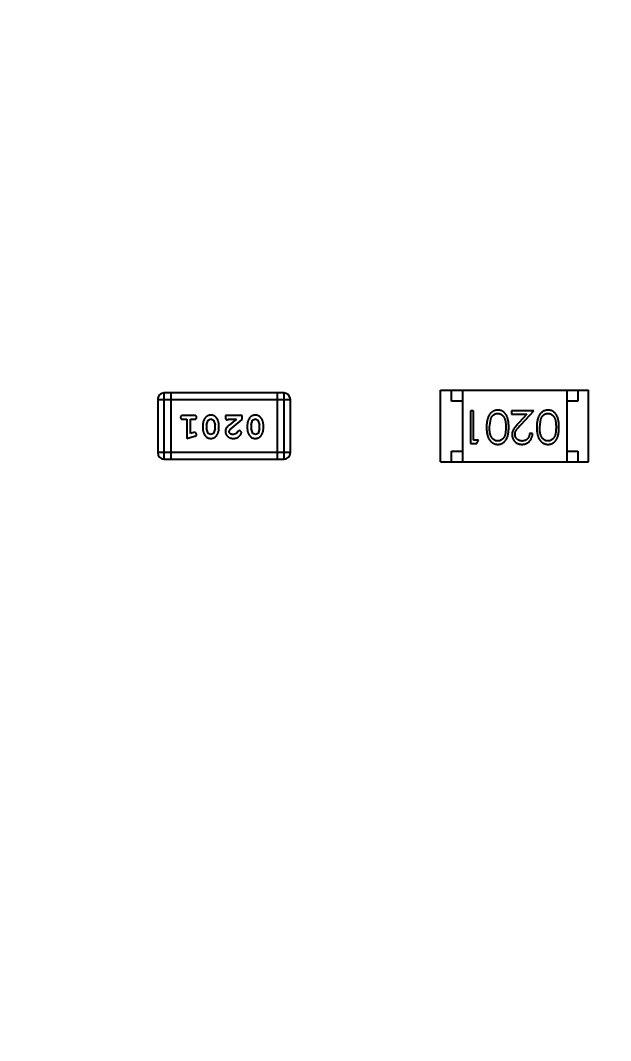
# Model space of a CAD drawing. Header units: inches. Extents: x 246 to 500, y -220 to -17.
# Drawn here: x 458.554 to 461.266, y -108.484 to -103.793 of the extents above; entities that cross this region are included whole.
import ezdxf

# ---------------------------------------------------------------- set-up
doc = ezdxf.new("R2010")
doc.units = ezdxf.units.IN
doc.header["$LTSCALE"] = 1.21
doc.header["$MEASUREMENT"] = 0
doc.header["$PDMODE"] = 3
doc.header["$PDSIZE"] = 0.3125
doc.layers.get('0').update_dxf_attribs({"linetype": 'CONTINUOUS'})
doc.layers.get('Defpoints').update_dxf_attribs({"linetype": 'CONTINUOUS'})
doc.layers.add('DIM', color=3, linetype='CONTINUOUS')
doc.styles.get("Standard").update_dxf_attribs({"font": 'txt', "width": 0.8})
doc.dimstyles.get("Standard").update_dxf_attribs({"dimtxt": 0.15625, "dimasz": 0.1875, "dimexe": 0.125, "dimexo": 0.0625, "dimgap": 0.09, "dimtad": 0, "dimtih": 1, "dimtoh": 1, "dimzin": 4, "dimdsep": 46, "dimtxsty": 'Standard', "dimblk": '_FILLED', "dimblk1": '_FILLED', "dimblk2": '_FILLED', "dimcen": 0.09, "dimazin": 1, "dimtp": 0.01, "dimtm": 0.01, "dimtfac": 1, "dimtofl": 0, "dimtmove": 0, "dimatfit": 3, "dimldrblk": '_FILLED', "dimfxl": 1, "dimtolj": 1, "dimtzin": 4, "dimarcsym": 0})

# ---------------------------------------------------------------- blocks, each defined once
blk = doc.blocks.new('_FILLED')
at = {"color": 0, "linetype": 'ByBlock'}
blk.add_solid([(0, 0), (-1, 0.1667), (-1, -0.1667)], dxfattribs=at)
blk = doc.blocks.new('*D60')
at = {"layer": 'Defpoints', "color": 0}
for p in [(481.9401, -91.8581), (457.6897, -127.8567), (492.1011, -127.8567)]:
    blk.add_point(p, dxfattribs=at)
at = {"layer": 'DIM', "color": 0, "lineweight": -2}
for p, q in [((482.0026, -91.8581), (492.2261, -91.8581)), ((492.1011, -93.8581), (492.1011, -106.8341)), ((492.1011, -125.8567), (492.1011, -112.8807)), ((457.7522, -127.8567), (492.2261, -127.8567))]:
    blk.add_line(p, q, dxfattribs=at)
at = {"layer": 'DIM', "color": 0, "lineweight": -2, "xscale": 2, "yscale": 2, "zscale": 2}
for p, rotation in [((492.1011, -91.8581), 90), ((492.1011, -127.8567), 270)]:
    blk.add_blockref('_FILLED', p, dxfattribs=dict(at, rotation=rotation))
at = {"layer": 'DIM', "color": 0, "insert": (492.1011, -109.8574), "char_height": 2, "attachment_point": 5, "rotation": 90}
blk.add_mtext('\\A1;36.00', dxfattribs=at)

msp = doc.modelspace()

# ---------------------------------------------------------------- linework, layer by layer
at = {"color": 7, "linetype": 'Continuous'}
for p, q in [((460.4853, -105.8236), (460.4853, -105.4936)), ((460.4853, -105.4936), (461.1653, -105.4936)), ((460.5353, -105.5436), (460.5353, -105.4936)), ((460.5853, -105.4936), (460.5853, -105.8236)), ((461.0653, -105.4936), (461.0653, -105.8236)), ((461.1153, -105.4936), (461.1153, -105.5436)), ((461.1653, -105.8236), (461.1653, -105.4936)), ((459.1853, -105.5369), (459.1853, -105.7807)), ((459.1853, -105.5369), (459.7949, -105.5369)), ((459.2158, -105.8112), (459.2158, -105.5064)), ((459.7645, -105.5064), (459.2158, -105.5064)), ((459.2463, -105.5064), (459.2463, -105.8112)), ((459.734, -105.5064), (459.734, -105.8112)), ((459.7645, -105.5064), (459.7645, -105.8112)), ((459.7949, -105.7807), (459.7949, -105.5369)), ((460.5853, -105.5436), (460.5353, -105.5436)), ((461.1153, -105.5436), (461.0653, -105.5436)), ((460.6235, -105.5889), (460.6235, -105.7389)), ((460.6369, -105.5889), (460.6235, -105.5889)), ((460.6369, -105.7235), (460.6369, -105.5889)), ((460.8119, -105.5889), (460.8119, -105.6043)), ((460.9138, -105.5889), (460.8119, -105.5889)), ((460.8557, -105.651), (460.9138, -105.5889)), ((459.3533, -105.61), (459.3014, -105.61)), ((459.3014, -105.6273), (459.3187, -105.6273)), ((459.3187, -105.6273), (459.3187, -105.7154)), ((459.336, -105.6923), (459.336, -105.6273)), ((459.336, -105.6273), (459.3533, -105.6273)), ((459.4099, -105.6533), (459.4172, -105.6316)), ((459.4172, -105.6316), (459.4295, -105.6258)), ((459.4295, -105.6258), (459.4416, -105.631)), ((459.4416, -105.631), (459.4492, -105.6533)), ((459.4964, -105.61), (459.4964, -105.6179)), ((459.5735, -105.61), (459.4964, -105.61)), ((459.5051, -105.6305), (459.5106, -105.6273)), ((459.5106, -105.6273), (459.5468, -105.6273)), ((459.5468, -105.6273), (459.5132, -105.6544)), ((459.5185, -105.6739), (459.5735, -105.6289)), ((459.5735, -105.6289), (459.5735, -105.61)), ((459.6144, -105.6533), (459.6217, -105.6316)), ((459.6217, -105.6316), (459.634, -105.6258)), ((459.634, -105.6258), (459.6461, -105.631)), ((459.6461, -105.631), (459.6538, -105.6533)), ((460.71, -105.6639), (460.7157, -105.6262)), ((460.8119, -105.6043), (460.8817, -105.6043)), ((460.8817, -105.6043), (460.8442, -105.6443)), ((460.9408, -105.6639), (460.9464, -105.6262)), ((459.351, -105.6881), (459.336, -105.6923)), ((459.3564, -105.6871), (459.351, -105.6881)), ((459.3643, -105.6964), (459.3564, -105.6871)), ((459.3926, -105.6531), (459.3926, -105.6708)), ((459.4099, -105.6533), (459.4099, -105.6705)), ((459.4175, -105.6928), (459.4099, -105.6705)), ((459.4492, -105.6705), (459.442, -105.6923)), ((459.4492, -105.6705), (459.4492, -105.6533)), ((459.4665, -105.6708), (459.4665, -105.6531)), ((459.5137, -105.6836), (459.5185, -105.6739)), ((459.5531, -105.6842), (459.5481, -105.6927)), ((459.5616, -105.6777), (459.5531, -105.6842)), ((459.5704, -105.6861), (459.5616, -105.6777)), ((459.5971, -105.6531), (459.5971, -105.6708)), ((459.6144, -105.6533), (459.6144, -105.6705)), ((459.622, -105.6928), (459.6144, -105.6705)), ((459.6538, -105.6705), (459.6465, -105.6923)), ((459.6538, -105.6705), (459.6538, -105.6533)), ((459.6711, -105.6708), (459.6711, -105.6531)), ((459.3187, -105.7154), (459.3552, -105.7055)), ((459.4296, -105.6981), (459.4175, -105.6928)), ((459.442, -105.6923), (459.4296, -105.6981)), ((459.5481, -105.6927), (459.5332, -105.6981)), ((459.6341, -105.6981), (459.622, -105.6928)), ((459.6465, -105.6923), (459.6341, -105.6981)), ((460.66, -105.7235), (460.6369, -105.7235)), ((460.6512, -105.7389), (460.66, -105.7235)), ((460.9081, -105.6927), (460.8946, -105.6927)), ((459.7949, -105.7807), (459.1853, -105.7807)), ((460.5353, -105.8236), (460.5353, -105.7736)), ((460.5353, -105.7736), (460.5853, -105.7736)), ((460.6235, -105.7389), (460.6512, -105.7389)), ((461.0653, -105.7736), (461.1153, -105.7736)), ((461.1153, -105.7736), (461.1153, -105.8236)), ((459.2158, -105.8112), (459.7645, -105.8112)), ((460.4853, -105.8236), (461.1653, -105.8236))]:
    msp.add_line(p, q, dxfattribs=at)
for centre, start, end in [((459.2158, -105.5369), 89.9999, 179.9999), ((459.7645, -105.5369), 359.9999, 89.9999), ((459.2158, -105.7807), 179.9999, 269.9999), ((459.7645, -105.7807), 269.9999, 359.9999)]:
    msp.add_arc(centre, 0.0305, start, end, dxfattribs=at)
for points, knots in [([(460.7483, -105.585), (460.7471, -105.5851), (460.7447, -105.5851), (460.7412, -105.5856), (460.7378, -105.5862), (460.7344, -105.5871), (460.7312, -105.5884), (460.728, -105.5898), (460.7249, -105.5915), (460.7219, -105.5935), (460.719, -105.5958), (460.7163, -105.5983), (460.7137, -105.6011), (460.7113, -105.6041), (460.709, -105.6074), (460.7069, -105.611), (460.705, -105.6148), (460.7032, -105.6189), (460.7016, -105.6233), (460.7003, -105.628), (460.6991, -105.6331), (460.6981, -105.6385), (460.6974, -105.6444), (460.6969, -105.6505), (460.6966, -105.6571), (460.6966, -105.6615), (460.6965, -105.6638)], [0, 0, 0, 0, 0.033824, 0.067298, 0.10028, 0.133019, 0.165736, 0.198792, 0.232372, 0.266409, 0.301016, 0.336196, 0.371972, 0.408574, 0.446394, 0.485225, 0.525372, 0.567224, 0.611081, 0.65775, 0.70702, 0.759235, 0.814484, 0.873227, 0.934937, 1, 1, 1, 1]), ([(460.7985, -105.6638), (460.7984, -105.6614), (460.7984, -105.6568), (460.7981, -105.65), (460.7976, -105.6437), (460.7969, -105.6377), (460.796, -105.6322), (460.7949, -105.6271), (460.7936, -105.6223), (460.7921, -105.618), (460.7904, -105.614), (460.7885, -105.6103), (460.7865, -105.6068), (460.7843, -105.6036), (460.782, -105.6006), (460.7796, -105.5979), (460.7769, -105.5955), (460.7741, -105.5933), (460.7712, -105.5914), (460.7682, -105.5897), (460.7651, -105.5882), (460.7619, -105.5871), (460.7586, -105.5862), (460.7553, -105.5855), (460.7518, -105.5851), (460.7495, -105.5851), (460.7483, -105.585)], [0, 0, 0, 0, 0.068113, 0.132564, 0.193427, 0.250218, 0.303569, 0.353576, 0.400235, 0.443586, 0.484619, 0.524292, 0.56238, 0.599049, 0.63494, 0.669782, 0.704009, 0.737842, 0.771098, 0.803896, 0.836415, 0.868639, 0.900715, 0.933378, 0.966213, 1, 1, 1, 1]), ([(460.9791, -105.585), (460.9779, -105.5851), (460.9755, -105.5851), (460.972, -105.5856), (460.9686, -105.5862), (460.9652, -105.5871), (460.9619, -105.5884), (460.9587, -105.5898), (460.9557, -105.5915), (460.9526, -105.5935), (460.9498, -105.5958), (460.947, -105.5983), (460.9444, -105.6011), (460.942, -105.6041), (460.9398, -105.6074), (460.9377, -105.611), (460.9358, -105.6148), (460.934, -105.6189), (460.9324, -105.6233), (460.9311, -105.628), (460.9299, -105.6331), (460.9289, -105.6385), (460.9282, -105.6444), (460.9277, -105.6505), (460.9274, -105.6571), (460.9273, -105.6615), (460.9273, -105.6638)], [0, 0, 0, 0, 0.033824, 0.067298, 0.10028, 0.133019, 0.165736, 0.198792, 0.232372, 0.266409, 0.301016, 0.336196, 0.371972, 0.408574, 0.446394, 0.485225, 0.525372, 0.567224, 0.611081, 0.65775, 0.70702, 0.759235, 0.814484, 0.873227, 0.934937, 1, 1, 1, 1]), ([(461.0292, -105.6638), (461.0292, -105.6614), (461.0292, -105.6568), (461.0289, -105.65), (461.0284, -105.6437), (461.0277, -105.6377), (461.0268, -105.6322), (461.0257, -105.6271), (461.0244, -105.6223), (461.0229, -105.618), (461.0212, -105.614), (461.0193, -105.6103), (461.0173, -105.6068), (461.0151, -105.6036), (461.0128, -105.6006), (461.0103, -105.5979), (461.0077, -105.5955), (461.0049, -105.5933), (461.002, -105.5914), (460.999, -105.5897), (460.9959, -105.5882), (460.9927, -105.5871), (460.9894, -105.5862), (460.986, -105.5855), (460.9826, -105.5851), (460.9803, -105.5851), (460.9791, -105.585)], [0, 0, 0, 0, 0.068113, 0.132564, 0.193427, 0.250218, 0.303569, 0.353576, 0.400235, 0.443586, 0.484619, 0.524292, 0.56238, 0.599049, 0.63494, 0.669782, 0.704009, 0.737842, 0.771098, 0.803896, 0.836415, 0.868639, 0.900715, 0.933378, 0.966213, 1, 1, 1, 1]), ([(459.3014, -105.61), (459.3005, -105.61), (459.2988, -105.6101), (459.2965, -105.6106), (459.2945, -105.6113), (459.293, -105.6124), (459.2918, -105.6137), (459.291, -105.6152), (459.2904, -105.6169), (459.2904, -105.6181), (459.2904, -105.6187)], [0, 0, 0, 0, 0.169012, 0.317488, 0.445429, 0.560977, 0.67065, 0.776666, 0.88492, 1, 1, 1, 1]), ([(459.2904, -105.6187), (459.2904, -105.6193), (459.2904, -105.6205), (459.291, -105.6221), (459.2918, -105.6236), (459.293, -105.625), (459.2945, -105.6261), (459.2965, -105.6268), (459.2988, -105.6273), (459.3005, -105.6273), (459.3014, -105.6273)], [0, 0, 0, 0, 0.11517, 0.223509, 0.328254, 0.438012, 0.553651, 0.682263, 0.830856, 1, 1, 1, 1]), ([(459.3643, -105.6187), (459.3643, -105.6181), (459.3642, -105.6169), (459.3637, -105.6152), (459.3629, -105.6137), (459.3617, -105.6123), (459.3601, -105.6113), (459.3582, -105.6106), (459.3559, -105.6101), (459.3542, -105.61), (459.3533, -105.61)], [0, 0, 0, 0, 0.115051, 0.223278, 0.329269, 0.437893, 0.554681, 0.682591, 0.83103, 1, 1, 1, 1]), ([(459.3533, -105.6273), (459.3542, -105.6273), (459.3559, -105.6273), (459.3582, -105.6268), (459.3601, -105.626), (459.3617, -105.625), (459.3628, -105.6236), (459.3637, -105.6222), (459.3642, -105.6205), (459.3643, -105.6193), (459.3643, -105.6187)], [0, 0, 0, 0, 0.169102, 0.317658, 0.446239, 0.563118, 0.671828, 0.776546, 0.884858, 1, 1, 1, 1]), ([(459.4295, -105.6085), (459.4281, -105.6085), (459.4252, -105.6086), (459.4211, -105.6093), (459.4173, -105.6104), (459.4137, -105.612), (459.4104, -105.614), (459.4074, -105.6165), (459.4046, -105.6195), (459.4021, -105.6229), (459.3999, -105.6265), (459.398, -105.6301), (459.3963, -105.6339), (459.3949, -105.6376), (459.3939, -105.6414), (459.3931, -105.6453), (459.3927, -105.6492), (459.3926, -105.6518), (459.3926, -105.6531)], [0, 0, 0, 0, 0.067217, 0.131051, 0.19272, 0.252824, 0.312745, 0.373449, 0.436041, 0.501494, 0.567761, 0.632087, 0.695096, 0.757109, 0.817993, 0.878657, 0.939311, 1, 1, 1, 1]), ([(459.4665, -105.6531), (459.4665, -105.652), (459.4665, -105.6499), (459.4662, -105.6467), (459.4657, -105.6436), (459.465, -105.6405), (459.4641, -105.6374), (459.463, -105.6344), (459.4617, -105.6315), (459.4603, -105.6286), (459.4587, -105.6258), (459.4571, -105.6233), (459.4554, -105.621), (459.4538, -105.6189), (459.4521, -105.617), (459.4504, -105.6154), (459.4486, -105.6139), (459.4463, -105.6123), (459.4431, -105.6107), (459.4389, -105.6094), (459.4343, -105.6086), (459.4311, -105.6085), (459.4295, -105.6085)], [0, 0, 0, 0, 0.049886, 0.09882, 0.148132, 0.19689, 0.246038, 0.295176, 0.345305, 0.395692, 0.445312, 0.491875, 0.535813, 0.577009, 0.616081, 0.652689, 0.687585, 0.720206, 0.785062, 0.85223, 0.923759, 1, 1, 1, 1]), ([(459.4964, -105.6179), (459.4965, -105.619), (459.4965, -105.6209), (459.4969, -105.6236), (459.4976, -105.6259), (459.4987, -105.6276), (459.5, -105.6289), (459.5015, -105.6298), (459.5032, -105.6304), (459.5045, -105.6304), (459.5051, -105.6305)], [0, 0, 0, 0, 0.1844, 0.34094, 0.473574, 0.586824, 0.690029, 0.789175, 0.890445, 1, 1, 1, 1]), ([(459.634, -105.6085), (459.6326, -105.6085), (459.6298, -105.6086), (459.6257, -105.6093), (459.6218, -105.6104), (459.6182, -105.612), (459.6149, -105.614), (459.6119, -105.6165), (459.6091, -105.6195), (459.6066, -105.6229), (459.6044, -105.6265), (459.6025, -105.6301), (459.6008, -105.6339), (459.5995, -105.6376), (459.5984, -105.6414), (459.5977, -105.6453), (459.5972, -105.6492), (459.5971, -105.6518), (459.5971, -105.6531)], [0, 0, 0, 0, 0.067217, 0.131051, 0.19272, 0.252824, 0.312745, 0.373449, 0.436041, 0.501494, 0.567761, 0.632087, 0.695096, 0.757109, 0.817993, 0.878657, 0.939311, 1, 1, 1, 1]), ([(459.6711, -105.6531), (459.671, -105.652), (459.671, -105.6499), (459.6707, -105.6467), (459.6702, -105.6436), (459.6695, -105.6405), (459.6686, -105.6374), (459.6675, -105.6344), (459.6663, -105.6315), (459.6648, -105.6286), (459.6632, -105.6258), (459.6616, -105.6233), (459.6599, -105.621), (459.6583, -105.6189), (459.6566, -105.617), (459.6549, -105.6154), (459.6531, -105.6139), (459.6508, -105.6123), (459.6476, -105.6107), (459.6434, -105.6094), (459.6388, -105.6086), (459.6357, -105.6085), (459.634, -105.6085)], [0, 0, 0, 0, 0.049886, 0.09882, 0.148132, 0.19689, 0.246038, 0.295176, 0.345305, 0.395692, 0.445312, 0.491875, 0.535813, 0.577009, 0.616081, 0.652689, 0.687585, 0.720206, 0.785062, 0.85223, 0.923759, 1, 1, 1, 1]), ([(460.7157, -105.6262), (460.7161, -105.6251), (460.7168, -105.6231), (460.7181, -105.6202), (460.7196, -105.6174), (460.7212, -105.6149), (460.723, -105.6126), (460.7248, -105.6105), (460.7268, -105.6085), (460.7296, -105.6063), (460.7333, -105.6039), (460.738, -105.602), (460.7429, -105.6006), (460.7462, -105.6005), (460.7478, -105.6004)], [0, 0, 0, 0, 0.075949, 0.148549, 0.218996, 0.286119, 0.351826, 0.416074, 0.478265, 0.540325, 0.660405, 0.774606, 0.887187, 1, 1, 1, 1]), ([(460.7478, -105.6004), (460.7495, -105.6005), (460.7528, -105.6007), (460.7577, -105.602), (460.7624, -105.6041), (460.7662, -105.6064), (460.769, -105.6087), (460.7711, -105.6107), (460.773, -105.6128), (460.7748, -105.6151), (460.7764, -105.6176), (460.7778, -105.6203), (460.7792, -105.6232), (460.7805, -105.6264), (460.7815, -105.6298), (460.7825, -105.6335), (460.7832, -105.6377), (460.7839, -105.6422), (460.7844, -105.6471), (460.7847, -105.6524), (460.785, -105.658), (460.785, -105.6619), (460.785, -105.6639)], [0, 0, 0, 0, 0.060034, 0.120278, 0.182348, 0.247919, 0.281641, 0.315701, 0.350322, 0.385703, 0.421819, 0.459196, 0.497866, 0.538301, 0.58121, 0.628183, 0.679403, 0.734699, 0.794074, 0.858416, 0.927049, 1, 1, 1, 1]), ([(460.9464, -105.6262), (460.9468, -105.6251), (460.9476, -105.6231), (460.9489, -105.6202), (460.9504, -105.6174), (460.952, -105.6149), (460.9537, -105.6126), (460.9556, -105.6105), (460.9576, -105.6085), (460.9604, -105.6063), (460.9641, -105.6039), (460.9688, -105.602), (460.9736, -105.6006), (460.977, -105.6005), (460.9786, -105.6004)], [0, 0, 0, 0, 0.075949, 0.148549, 0.218996, 0.286119, 0.351826, 0.416074, 0.478265, 0.540325, 0.660405, 0.774606, 0.887187, 1, 1, 1, 1]), ([(460.9786, -105.6004), (460.9803, -105.6005), (460.9836, -105.6007), (460.9884, -105.602), (460.9932, -105.6041), (460.997, -105.6064), (460.9998, -105.6087), (461.0019, -105.6107), (461.0037, -105.6128), (461.0055, -105.6151), (461.0072, -105.6176), (461.0086, -105.6203), (461.01, -105.6232), (461.0112, -105.6264), (461.0123, -105.6298), (461.0132, -105.6335), (461.014, -105.6377), (461.0147, -105.6422), (461.0151, -105.6471), (461.0155, -105.6524), (461.0157, -105.658), (461.0158, -105.6619), (461.0158, -105.6639)], [0, 0, 0, 0, 0.060034, 0.120278, 0.182348, 0.247919, 0.281641, 0.315701, 0.350322, 0.385703, 0.421819, 0.459196, 0.497866, 0.538301, 0.58121, 0.628183, 0.679403, 0.734699, 0.794074, 0.858416, 0.927049, 1, 1, 1, 1]), ([(459.3926, -105.6708), (459.3926, -105.6719), (459.3927, -105.674), (459.393, -105.6772), (459.3935, -105.6804), (459.3942, -105.6835), (459.3951, -105.6865), (459.3962, -105.6895), (459.3975, -105.6925), (459.399, -105.6954), (459.4006, -105.6981), (459.4022, -105.7007), (459.4039, -105.703), (459.4055, -105.7051), (459.4073, -105.7069), (459.409, -105.7086), (459.4107, -105.71), (459.4131, -105.7116), (459.4162, -105.7132), (459.4204, -105.7145), (459.425, -105.7153), (459.4281, -105.7154), (459.4297, -105.7154)], [0, 0, 0, 0, 0.049855, 0.099516, 0.148482, 0.19758, 0.246804, 0.296268, 0.346517, 0.397047, 0.446826, 0.49336, 0.537801, 0.579207, 0.617974, 0.654833, 0.689171, 0.722088, 0.786392, 0.853518, 0.924186, 1, 1, 1, 1]), ([(459.4297, -105.7154), (459.4312, -105.7154), (459.434, -105.7153), (459.4381, -105.7146), (459.4419, -105.7135), (459.4455, -105.7119), (459.4488, -105.7098), (459.4518, -105.7073), (459.4546, -105.7044), (459.4571, -105.701), (459.4593, -105.6974), (459.4612, -105.6937), (459.4629, -105.69), (459.4642, -105.6862), (459.4653, -105.6824), (459.466, -105.6786), (459.4665, -105.6747), (459.4665, -105.6721), (459.4665, -105.6708)], [0, 0, 0, 0, 0.06692, 0.130834, 0.19258, 0.252759, 0.312631, 0.373411, 0.436359, 0.501894, 0.568244, 0.632472, 0.69556, 0.757163, 0.818592, 0.878885, 0.939235, 1, 1, 1, 1]), ([(459.5132, -105.6544), (459.5123, -105.6551), (459.5106, -105.6566), (459.5083, -105.6588), (459.5061, -105.661), (459.5043, -105.6629), (459.5027, -105.6648), (459.5013, -105.6666), (459.5002, -105.6682), (459.4991, -105.6703), (459.498, -105.6728), (459.4971, -105.676), (459.4965, -105.6793), (459.4965, -105.6815), (459.4964, -105.6827)], [0, 0, 0, 0, 0.103002, 0.197728, 0.285279, 0.365235, 0.437224, 0.502446, 0.560545, 0.611446, 0.707576, 0.80349, 0.900532, 1, 1, 1, 1]), ([(459.4964, -105.6827), (459.4965, -105.6838), (459.4965, -105.686), (459.497, -105.6892), (459.4978, -105.6923), (459.499, -105.6953), (459.5004, -105.6981), (459.5022, -105.7009), (459.5043, -105.7034), (459.5067, -105.7059), (459.5094, -105.7081), (459.5122, -105.7101), (459.5153, -105.7117), (459.5185, -105.7131), (459.5219, -105.7141), (459.5255, -105.7149), (459.5292, -105.7153), (459.5318, -105.7154), (459.5331, -105.7154)], [0, 0, 0, 0, 0.060981, 0.120256, 0.178148, 0.236115, 0.293993, 0.352864, 0.413358, 0.476056, 0.539296, 0.602396, 0.665116, 0.728325, 0.792919, 0.859317, 0.928302, 1, 1, 1, 1]), ([(459.5332, -105.6981), (459.5318, -105.6981), (459.5291, -105.698), (459.5253, -105.6971), (459.5219, -105.6958), (459.5191, -105.6938), (459.5167, -105.6916), (459.515, -105.6891), (459.514, -105.6864), (459.5138, -105.6845), (459.5137, -105.6836)], [0, 0, 0, 0, 0.156344, 0.299348, 0.4327, 0.561, 0.682299, 0.791883, 0.89611, 1, 1, 1, 1]), ([(459.5331, -105.7154), (459.5348, -105.7154), (459.5382, -105.7152), (459.5431, -105.7144), (459.5478, -105.713), (459.5523, -105.711), (459.5565, -105.7086), (459.5601, -105.7057), (459.5633, -105.7024), (459.5658, -105.6989), (459.5678, -105.6953), (459.5692, -105.692), (459.5702, -105.6889), (459.5703, -105.687), (459.5704, -105.6861)], [0, 0, 0, 0, 0.098286, 0.193983, 0.289056, 0.384352, 0.477435, 0.566197, 0.652355, 0.737986, 0.818188, 0.887401, 0.94802, 1, 1, 1, 1]), ([(459.5971, -105.6708), (459.5971, -105.6719), (459.5972, -105.674), (459.5975, -105.6772), (459.598, -105.6804), (459.5987, -105.6835), (459.5996, -105.6865), (459.6007, -105.6895), (459.602, -105.6925), (459.6035, -105.6954), (459.6051, -105.6981), (459.6067, -105.7007), (459.6084, -105.703), (459.6101, -105.7051), (459.6118, -105.7069), (459.6135, -105.7086), (459.6152, -105.71), (459.6176, -105.7116), (459.6208, -105.7132), (459.6249, -105.7145), (459.6295, -105.7153), (459.6326, -105.7154), (459.6343, -105.7154)], [0, 0, 0, 0, 0.049855, 0.099516, 0.148482, 0.19758, 0.246804, 0.296268, 0.346517, 0.397047, 0.446826, 0.49336, 0.537801, 0.579207, 0.617974, 0.654833, 0.689171, 0.722088, 0.786392, 0.853518, 0.924186, 1, 1, 1, 1]), ([(459.6343, -105.7154), (459.6357, -105.7154), (459.6385, -105.7153), (459.6426, -105.7146), (459.6464, -105.7135), (459.65, -105.7119), (459.6533, -105.7098), (459.6564, -105.7073), (459.6591, -105.7044), (459.6616, -105.701), (459.6638, -105.6974), (459.6657, -105.6937), (459.6674, -105.69), (459.6687, -105.6862), (459.6698, -105.6824), (459.6705, -105.6786), (459.671, -105.6747), (459.671, -105.6721), (459.6711, -105.6708)], [0, 0, 0, 0, 0.06692, 0.130834, 0.19258, 0.252759, 0.312631, 0.373411, 0.436359, 0.501894, 0.568244, 0.632472, 0.69556, 0.757163, 0.818592, 0.878885, 0.939235, 1, 1, 1, 1]), ([(460.6965, -105.6638), (460.6966, -105.6661), (460.6966, -105.6706), (460.6969, -105.6772), (460.6974, -105.6834), (460.6982, -105.6892), (460.6991, -105.6947), (460.7003, -105.6998), (460.7017, -105.7046), (460.7033, -105.709), (460.7051, -105.7131), (460.707, -105.7169), (460.7092, -105.7205), (460.7114, -105.7238), (460.7138, -105.7268), (460.7164, -105.7296), (460.7191, -105.7321), (460.722, -105.7343), (460.7249, -105.7363), (460.728, -105.738), (460.7312, -105.7395), (460.7345, -105.7407), (460.7378, -105.7416), (460.7412, -105.7423), (460.7447, -105.7427), (460.7471, -105.7427), (460.7483, -105.7427)], [0, 0, 0, 0, 0.065278, 0.127205, 0.186168, 0.241675, 0.294115, 0.343609, 0.390387, 0.434463, 0.476646, 0.517002, 0.555936, 0.593716, 0.630057, 0.665601, 0.700745, 0.734917, 0.768681, 0.802087, 0.834849, 0.867433, 0.900138, 0.932806, 0.966212, 1, 1, 1, 1]), ([(460.7478, -105.7274), (460.7462, -105.7273), (460.7429, -105.7271), (460.7381, -105.7259), (460.7334, -105.7237), (460.7297, -105.7214), (460.7268, -105.7191), (460.7248, -105.7171), (460.7228, -105.7149), (460.721, -105.7124), (460.7193, -105.7097), (460.7178, -105.7067), (460.7163, -105.7035), (460.715, -105.7001), (460.7138, -105.6964), (460.7127, -105.6925), (460.7119, -105.6884), (460.7112, -105.684), (460.7107, -105.6793), (460.7102, -105.6744), (460.7101, -105.6692), (460.71, -105.6657), (460.71, -105.6639)], [0, 0, 0, 0, 0.059689, 0.119507, 0.181075, 0.246162, 0.279894, 0.314468, 0.350403, 0.387474, 0.426147, 0.466624, 0.508745, 0.553328, 0.600058, 0.649177, 0.700552, 0.754894, 0.811825, 0.871514, 0.934319, 1, 1, 1, 1]), ([(460.785, -105.6639), (460.785, -105.6659), (460.785, -105.6698), (460.7847, -105.6755), (460.7844, -105.6808), (460.7838, -105.6857), (460.7833, -105.6902), (460.7824, -105.6943), (460.7815, -105.6981), (460.7804, -105.7015), (460.7792, -105.7046), (460.7778, -105.7075), (460.7763, -105.7102), (460.7747, -105.7127), (460.773, -105.715), (460.7711, -105.7172), (460.769, -105.7191), (460.7662, -105.7214), (460.7624, -105.7237), (460.7577, -105.7259), (460.7528, -105.7271), (460.7495, -105.7273), (460.7478, -105.7274)], [0, 0, 0, 0, 0.073302, 0.142286, 0.206253, 0.266017, 0.321612, 0.372532, 0.419497, 0.462398, 0.502825, 0.541489, 0.579034, 0.615143, 0.650298, 0.684912, 0.718701, 0.752189, 0.817245, 0.879117, 0.939613, 1, 1, 1, 1]), ([(460.7483, -105.7427), (460.7495, -105.7427), (460.7518, -105.7427), (460.7553, -105.7423), (460.7586, -105.7416), (460.7619, -105.7407), (460.7651, -105.7395), (460.7683, -105.738), (460.7713, -105.7363), (460.7742, -105.7344), (460.7771, -105.7322), (460.7797, -105.7297), (460.7822, -105.727), (460.7845, -105.724), (460.7867, -105.7208), (460.7887, -105.7174), (460.7905, -105.7137), (460.7922, -105.7097), (460.7937, -105.7054), (460.7949, -105.7007), (460.7961, -105.6956), (460.7969, -105.6901), (460.7976, -105.6841), (460.7981, -105.6777), (460.7984, -105.6709), (460.7984, -105.6662), (460.7985, -105.6638)], [0, 0, 0, 0, 0.033742, 0.066533, 0.099153, 0.13154, 0.164087, 0.196563, 0.229707, 0.263315, 0.297504, 0.331686, 0.366482, 0.4021, 0.438958, 0.476748, 0.515985, 0.556589, 0.599519, 0.645765, 0.695487, 0.748721, 0.805687, 0.866754, 0.931405, 1, 1, 1, 1]), ([(460.8442, -105.6443), (460.8427, -105.6459), (460.84, -105.6488), (460.836, -105.6532), (460.8325, -105.6573), (460.8293, -105.6612), (460.8264, -105.6648), (460.824, -105.6682), (460.8219, -105.6714), (460.8195, -105.6752), (460.8172, -105.6799), (460.8153, -105.6858), (460.8141, -105.6919), (460.8139, -105.6961), (460.8138, -105.6981)], [0, 0, 0, 0, 0.09953, 0.192079, 0.277712, 0.357454, 0.429648, 0.495771, 0.555538, 0.608657, 0.707578, 0.804328, 0.901298, 1, 1, 1, 1]), ([(460.8273, -105.6969), (460.8274, -105.6953), (460.8275, -105.6921), (460.8285, -105.6873), (460.8302, -105.6826), (460.8322, -105.6788), (460.8342, -105.6757), (460.8361, -105.673), (460.8385, -105.6701), (460.8411, -105.6668), (460.8442, -105.6633), (460.8477, -105.6594), (460.8515, -105.6553), (460.8542, -105.6525), (460.8557, -105.651)], [0, 0, 0, 0, 0.088014, 0.174976, 0.2638, 0.355443, 0.406413, 0.465519, 0.533076, 0.609353, 0.693899, 0.787171, 0.889197, 1, 1, 1, 1]), ([(460.9273, -105.6638), (460.9273, -105.6661), (460.9274, -105.6706), (460.9277, -105.6772), (460.9282, -105.6834), (460.9289, -105.6892), (460.9299, -105.6947), (460.9311, -105.6998), (460.9325, -105.7046), (460.9341, -105.709), (460.9359, -105.7131), (460.9378, -105.7169), (460.9399, -105.7205), (460.9422, -105.7238), (460.9446, -105.7268), (460.9471, -105.7296), (460.9499, -105.7321), (460.9527, -105.7343), (460.9557, -105.7363), (460.9588, -105.738), (460.962, -105.7395), (460.9652, -105.7407), (460.9686, -105.7416), (460.972, -105.7423), (460.9755, -105.7427), (460.9779, -105.7427), (460.9791, -105.7427)], [0, 0, 0, 0, 0.065278, 0.127205, 0.186168, 0.241675, 0.294115, 0.343609, 0.390387, 0.434463, 0.476646, 0.517002, 0.555936, 0.593716, 0.630057, 0.665601, 0.700745, 0.734917, 0.768681, 0.802087, 0.834849, 0.867433, 0.900138, 0.932806, 0.966212, 1, 1, 1, 1]), ([(460.9786, -105.7274), (460.977, -105.7273), (460.9737, -105.7271), (460.9688, -105.7259), (460.9642, -105.7237), (460.9604, -105.7214), (460.9576, -105.7191), (460.9555, -105.7171), (460.9536, -105.7149), (460.9518, -105.7124), (460.9501, -105.7097), (460.9485, -105.7067), (460.9471, -105.7035), (460.9457, -105.7001), (460.9446, -105.6964), (460.9435, -105.6925), (460.9427, -105.6884), (460.942, -105.684), (460.9415, -105.6793), (460.941, -105.6744), (460.9408, -105.6692), (460.9408, -105.6657), (460.9408, -105.6639)], [0, 0, 0, 0, 0.059689, 0.119507, 0.181075, 0.246162, 0.279894, 0.314468, 0.350403, 0.387474, 0.426147, 0.466624, 0.508745, 0.553328, 0.600058, 0.649177, 0.700552, 0.754894, 0.811825, 0.871514, 0.934319, 1, 1, 1, 1]), ([(461.0158, -105.6639), (461.0158, -105.6659), (461.0157, -105.6698), (461.0155, -105.6755), (461.0151, -105.6808), (461.0146, -105.6857), (461.014, -105.6902), (461.0132, -105.6943), (461.0123, -105.6981), (461.0112, -105.7015), (461.0099, -105.7046), (461.0086, -105.7075), (461.0071, -105.7102), (461.0055, -105.7127), (461.0037, -105.715), (461.0018, -105.7172), (460.9998, -105.7191), (460.9969, -105.7214), (460.9932, -105.7237), (460.9885, -105.7259), (460.9836, -105.7271), (460.9803, -105.7273), (460.9786, -105.7274)], [0, 0, 0, 0, 0.073302, 0.142286, 0.206253, 0.266017, 0.321612, 0.372532, 0.419497, 0.462398, 0.502825, 0.541489, 0.579034, 0.615143, 0.650298, 0.684912, 0.718701, 0.752189, 0.817245, 0.879117, 0.939613, 1, 1, 1, 1]), ([(460.9791, -105.7427), (460.9803, -105.7427), (460.9826, -105.7427), (460.986, -105.7423), (460.9894, -105.7416), (460.9927, -105.7407), (460.9959, -105.7395), (460.999, -105.738), (461.0021, -105.7363), (461.005, -105.7344), (461.0078, -105.7322), (461.0105, -105.7297), (461.013, -105.727), (461.0153, -105.724), (461.0174, -105.7208), (461.0195, -105.7174), (461.0213, -105.7137), (461.023, -105.7097), (461.0244, -105.7054), (461.0257, -105.7007), (461.0268, -105.6956), (461.0277, -105.6901), (461.0284, -105.6841), (461.0289, -105.6777), (461.0292, -105.6709), (461.0292, -105.6662), (461.0292, -105.6638)], [0, 0, 0, 0, 0.033742, 0.066533, 0.099153, 0.13154, 0.164087, 0.196563, 0.229707, 0.263315, 0.297504, 0.331686, 0.366482, 0.4021, 0.438958, 0.476748, 0.515985, 0.556589, 0.599519, 0.645765, 0.695487, 0.748721, 0.805687, 0.866754, 0.931405, 1, 1, 1, 1]), ([(459.3552, -105.7055), (459.3561, -105.7053), (459.3577, -105.7048), (459.3597, -105.704), (459.3614, -105.7031), (459.3626, -105.702), (459.3634, -105.7009), (459.3639, -105.6995), (459.3643, -105.698), (459.3643, -105.6969), (459.3643, -105.6964)], [0, 0, 0, 0, 0.187321, 0.344927, 0.475328, 0.579604, 0.674244, 0.773631, 0.882025, 1, 1, 1, 1]), ([(460.8138, -105.6981), (460.8139, -105.6996), (460.814, -105.7026), (460.8145, -105.7069), (460.8155, -105.711), (460.8169, -105.715), (460.8187, -105.7189), (460.8209, -105.7226), (460.8234, -105.7261), (460.8263, -105.7295), (460.8295, -105.7326), (460.8331, -105.7353), (460.8368, -105.7376), (460.8408, -105.7395), (460.8451, -105.741), (460.8496, -105.742), (460.8543, -105.7426), (460.8575, -105.7427), (460.8591, -105.7427)], [0, 0, 0, 0, 0.06271, 0.123347, 0.183401, 0.242828, 0.302097, 0.36242, 0.423725, 0.487032, 0.550491, 0.612709, 0.674265, 0.73617, 0.799211, 0.863483, 0.930525, 1, 1, 1, 1]), ([(460.8598, -105.7274), (460.8587, -105.7273), (460.8565, -105.7273), (460.8533, -105.7268), (460.8502, -105.7261), (460.8472, -105.7252), (460.8444, -105.7239), (460.8417, -105.7223), (460.8391, -105.7205), (460.8367, -105.7184), (460.8345, -105.7161), (460.8326, -105.7137), (460.8309, -105.7112), (460.8296, -105.7086), (460.8286, -105.7058), (460.8279, -105.7029), (460.8274, -105.7), (460.8273, -105.698), (460.8273, -105.6969)], [0, 0, 0, 0, 0.068027, 0.133505, 0.19695, 0.26027, 0.322741, 0.384982, 0.448465, 0.513424, 0.578224, 0.640011, 0.700094, 0.760067, 0.819012, 0.877878, 0.938035, 1, 1, 1, 1]), ([(460.8591, -105.7427), (460.8608, -105.7427), (460.8641, -105.7426), (460.8689, -105.742), (460.8736, -105.7408), (460.878, -105.7393), (460.8822, -105.7373), (460.8862, -105.7349), (460.8901, -105.732), (460.8936, -105.7287), (460.8969, -105.7251), (460.8998, -105.7212), (460.9022, -105.7171), (460.9042, -105.7127), (460.9058, -105.708), (460.907, -105.7031), (460.9078, -105.698), (460.908, -105.6945), (460.9081, -105.6927)], [0, 0, 0, 0, 0.06445, 0.126725, 0.187421, 0.247417, 0.306749, 0.366595, 0.427749, 0.490235, 0.553031, 0.614805, 0.676505, 0.738096, 0.801021, 0.864897, 0.931209, 1, 1, 1, 1]), ([(460.8946, -105.6927), (460.8945, -105.6941), (460.8942, -105.6967), (460.8935, -105.7005), (460.8925, -105.704), (460.8913, -105.7073), (460.8898, -105.7104), (460.8881, -105.7133), (460.8861, -105.7159), (460.8838, -105.7183), (460.8813, -105.7204), (460.8787, -105.7223), (460.8759, -105.7239), (460.873, -105.7251), (460.8699, -105.7261), (460.8667, -105.7268), (460.8633, -105.7273), (460.861, -105.7273), (460.8598, -105.7274)], [0, 0, 0, 0, 0.073648, 0.143686, 0.210962, 0.275557, 0.338064, 0.399311, 0.4594, 0.51934, 0.579024, 0.637809, 0.695959, 0.754122, 0.813113, 0.873453, 0.935561, 1, 1, 1, 1])]:
    msp.add_open_spline(points, degree=3, knots=knots, dxfattribs=at)

# ---------------------------------------------------------------- dimensions: what is measured, and where the dimension line sits
at = {"layer": 'DIM'}
dim = msp.add_linear_dim(base=(492.1011, -127.8567), p1=(481.9401, -91.8581), p2=(457.6897, -127.8567), angle=90, dimstyle='Standard', override={"dimtxt": 2, "dimasz": 2, "dimtih": 0, "dimtoh": 0, "dimzin": 0, "dimcen": 0.198, "dimadec": 0, "dimazin": 0, "dimtp": 0, "dimtm": 0, "dimtdec": 4, "dimtzin": 0}, dxfattribs=at)
dim.commit()
dim.dimension.update_dxf_attribs({"geometry": '*D60', "text_midpoint": (492.1011, -109.8574)})

doc.saveas('drawing.dxf')
